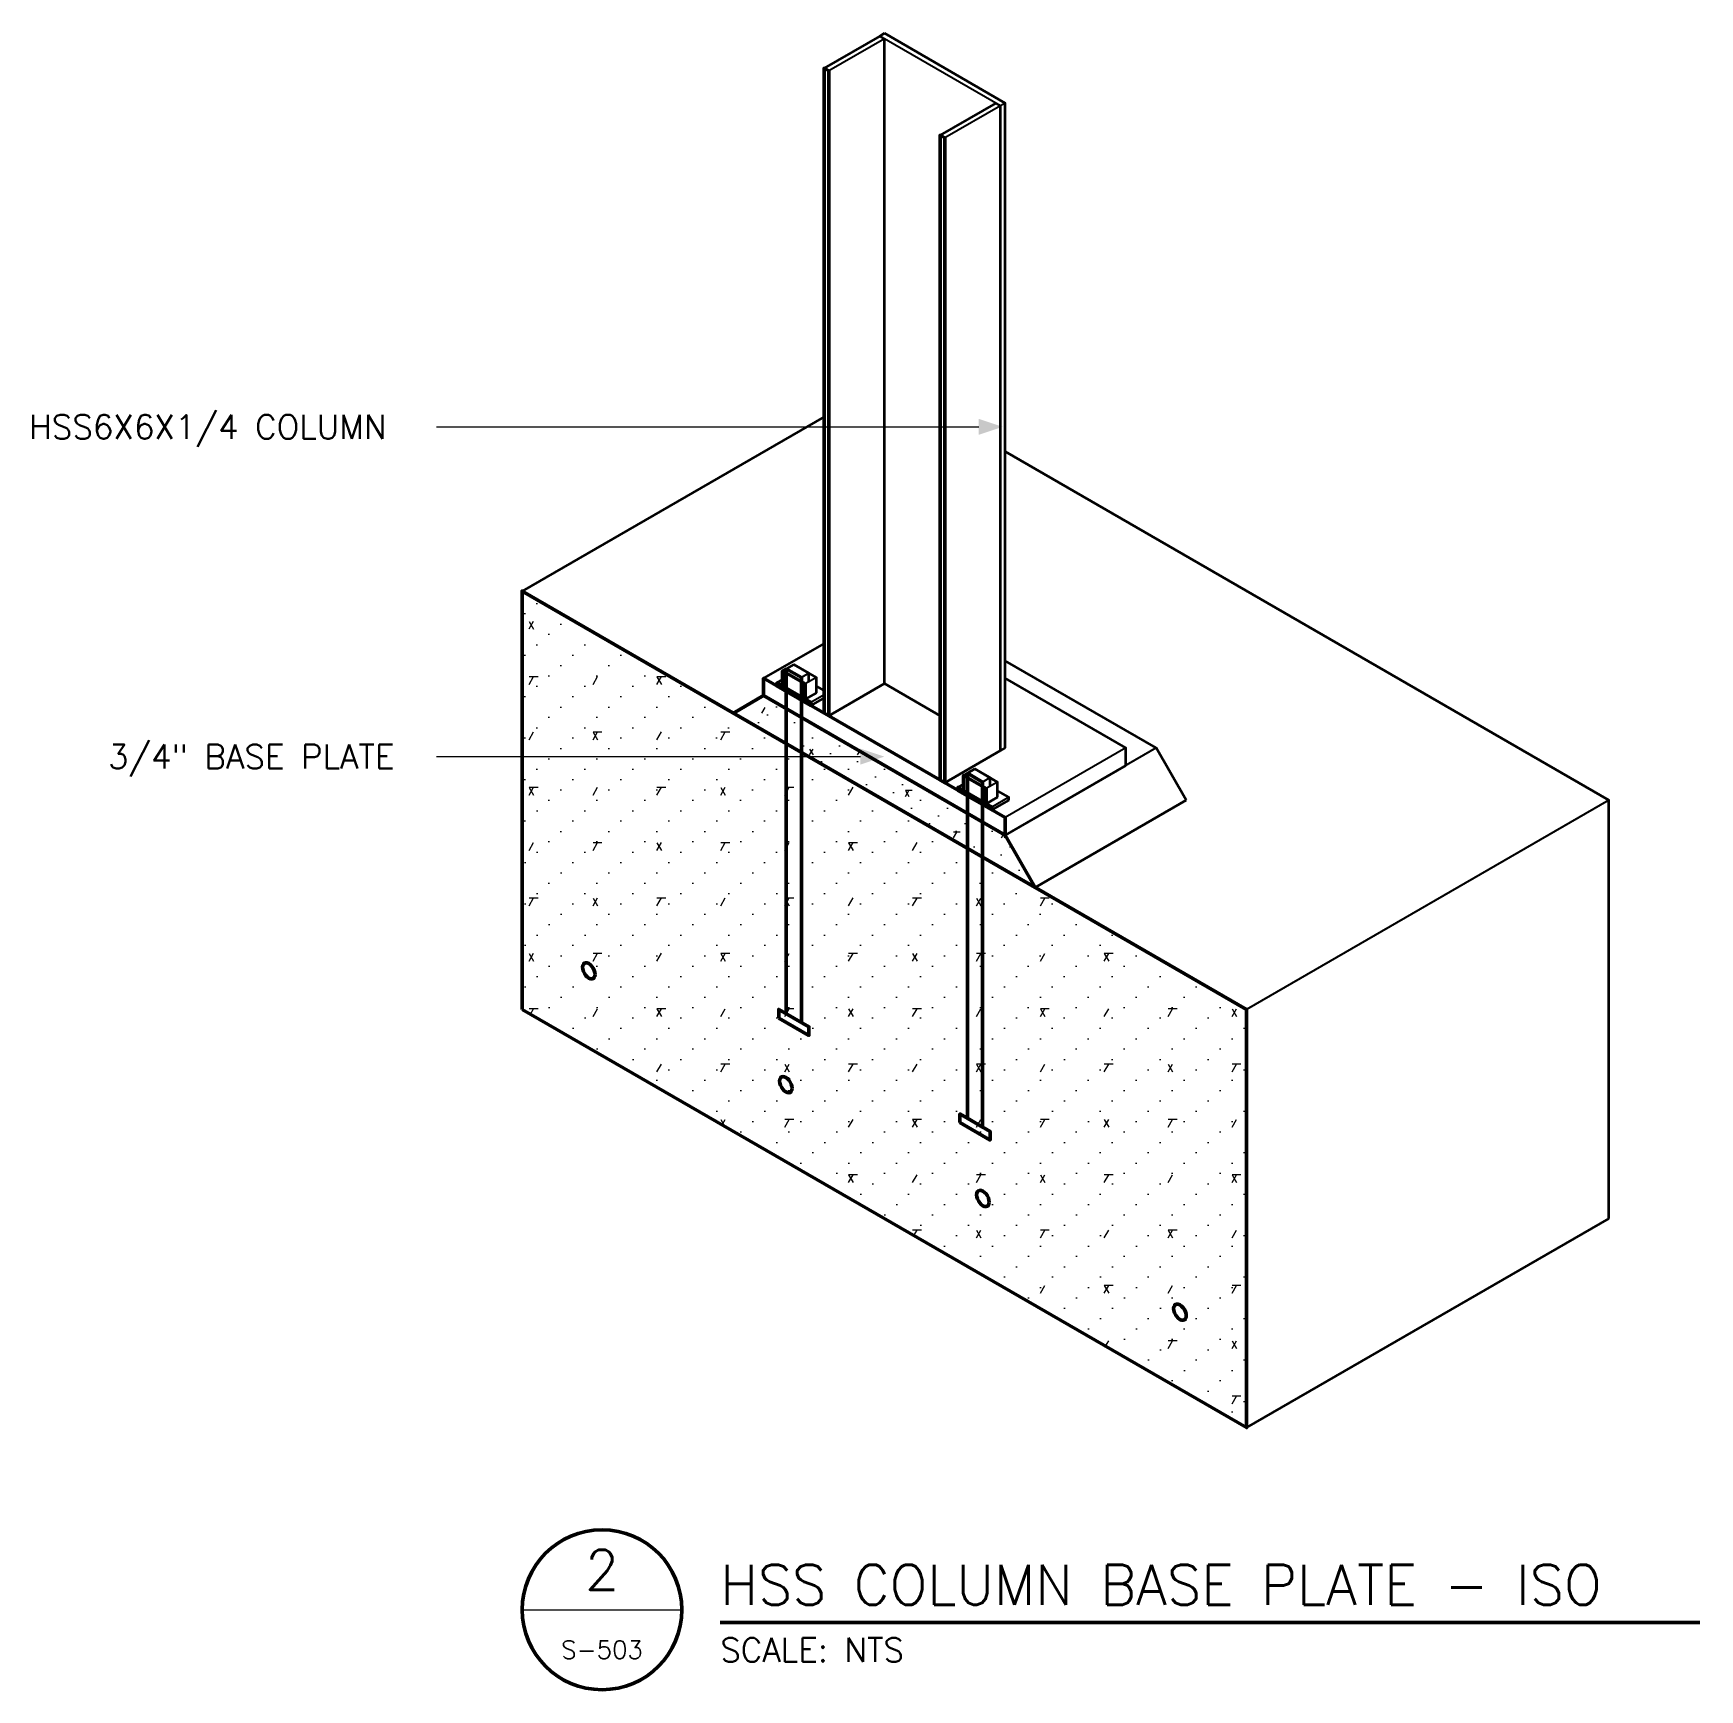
# Model space of a CAD drawing. Header units: inches. Extents: x -36.6 to 35.1, y -38.3 to 33.
import ezdxf
from ezdxf.enums import TextEntityAlignment as Align

# ---------------------------------------------------------------- set-up
doc = ezdxf.new("R2010")
doc.units = ezdxf.units.IN
doc.header["$MEASUREMENT"] = 0
for name, color, linetype, lineweight in [('S-ANNO-NOTE', 7, 'CONTINUOUS', 18), ('S-ANNO-TTLB', 7, 'CONTINUOUS', 50), ('S-DETL-BYND', 7, 'CONTINUOUS', 25), ('S-DETL-CUT', 7, 'CONTINUOUS', 50), ('S-DETL-PATT', 7, 'CONTINUOUS', 9)]:
    doc.layers.add(name, color=color, linetype=linetype, lineweight=lineweight)
doc.styles.add('KERF', font='romans.shx')

msp = doc.modelspace()

# ---------------------------------------------------------------- hatches: boundary and pattern name
at = {"layer": 'S-ANNO-NOTE', "lineweight": 50}
for points in [[(5.095477, 16.066875), (4.064227, 16.410625), (4.064227, 15.723125)], [(0, 1.875), (-1.03125, 2.21875), (-1.03125, 1.53125)]]:
    msp.add_hatch(color=256, dxfattribs=at).paths.add_polyline_path(points)
at = {"layer": 'S-DETL-PATT', "lineweight": 9}
h = msp.add_hatch(dxfattribs=at)
h.set_pattern_fill('KERF-CONC', color=256, style=0)
h.set_pattern_definition([(0, (0, 0), (1.0307, 0.8921), [0, -2.0625]), (0, (0.517, 0.44), (1.0307, 0.8921), [0, -2.0625]), (60, (1.21, 0.22), (2.75, 2.3815), [0.385, -5.115]), (180, (1.595, 0.55), (2.75, 2.3815), [0.385, -5.115]), (300, (1.21, 0.55), (2.75, 2.3815), [0.385, -5.115])])
h.paths.add_polyline_path([(-15.588457, -9), (15.588457, -27), (15.588457, -9), (-15.588457, 9)])
h = msp.add_hatch(dxfattribs=at)
h.set_pattern_fill('KERF-CONC', color=256, style=0)
h.set_pattern_definition([(0, (0, 0), (0.773025, 0.669075), [0, -1.54688]), (0, (0.38775, 0.33), (0.773025, 0.669075), [0, -1.54688]), (60, (0.9075, 0.165), (2.0625, 1.786125), [0.28875, -3.83625]), (180, (1.1963, 0.4125), (2.0625, 1.78612), [0.28875, -3.83625]), (300, (0.9075, 0.4125), (2.0625, 1.7861), [0.28875, -3.83625])])
h.paths.add_polyline_path([(-6.495191, 3.75), (6.495191, -3.75), (5.196152, -1.5), (-5.196152, 4.5)])

# ---------------------------------------------------------------- linework, layer by layer
at = {"layer": 'S-ANNO-NOTE', "lineweight": 18}
for points in [[(-19.273457, 16.066875), (-17.898457, 16.066875), (4.064227, 16.066875)], [(-19.273457, 1.875), (-17.898457, 1.875), (-1.03125, 1.875)], [(-15.588457, -34.8375), (-8.713457, -34.8375)]]:
    msp.add_lwpolyline(points, dxfattribs=at)
at = {"layer": 'S-ANNO-TTLB', "lineweight": 50}
msp.add_lwpolyline([(-15.588457, -34.8375, 1), (-8.713457, -34.8375, 1)], format="xyb", close=True, dxfattribs=at)
msp.add_lwpolyline([(-7.063457, -35.3875), (35.08684, -35.3875)], dxfattribs=at)
at = {"layer": 'S-DETL-BYND', "lineweight": 25}
for points in [[(0, 32.7675), (-2.396725, 31.38375)], [(4.994802, 29.88375), (-0.201351, 32.88375)], [(4.994802, 29.88375), (2.598076, 28.5)], [(5.196152, 30), (4.994802, 29.88375)], [(-3.247595, 5.47), (-3.572355, 5.2825)], [(-2.922836, 5.2825), (-3.409975, 5.00125)], [(-2.598076, 4.5325), (-3.166405, 4.204375)], [(11.691343, 2.25), (5.196152, -1.5)], [(10.392305, 2.25), (5.196152, -0.75)], [(4.546633, 0.97), (4.221874, 0.7825)], [(4.871393, 0.7825), (4.384254, 0.50125)], [(5.358532, 0.12625), (4.627823, -0.295625)], [(31.176915, 0), (15.588457, -9)]]:
    msp.add_lwpolyline(points, dxfattribs=at)
at = {"layer": 'S-DETL-CUT', "lineweight": 35}
for points in [[(0, 33), (-0.201351, 32.88375)], [(5.196152, 2.25), (5.196152, 30), (0, 33)], [(-0.201351, 32.88375), (-2.598076, 31.5)], [(0, 5.0175), (0, 32.7675), (-0.201351, 32.88375)], [(4.793451, 30), (2.396725, 28.61625)], [(4.994802, 2.13375), (4.994802, 29.88375), (4.793451, 30)], [(-2.598076, 16.5), (-15.588457, 9)], [(31.176915, -18), (31.176915, 0), (5.196152, 15)], [(-2.598076, 6.75), (-5.196152, 5.25)], [(-3.897114, 5.845), (-4.221874, 5.6575)], [(-3.247595, 5.095), (-3.247595, 5.47), (-3.897114, 5.845)], [(-2.922836, 4.62625), (-2.922836, 5.2825), (-3.897114, 5.845)], [(12.990381, 0), (11.691343, 2.25), (5.196152, 6)], [(-4.384254, 5.18875), (-4.627823, 5.048125)], [(-4.221874, 5.6575), (-4.384254, 5.56375)], [(10.392305, 1.5), (10.392305, 2.25), (5.196152, 5.25)], [(-2.922836, 4.62625), (-3.409975, 4.345)], [(-2.598076, 4.4075), (-3.166405, 4.079375)], [(-2.598076, 4.72), (-2.922836, 4.9075)], [(0, 5.0175), (-2.396725, 3.63375)], [(0, 5.0175), (2.396725, 3.63375)], [(5.196152, 2.25), (4.994802, 2.13375)], [(4.994802, 2.13375), (2.598076, 0.75)], [(10.392305, 1.5), (5.196152, -1.5)], [(3.572355, 1.1575), (3.409975, 1.06375)], [(3.897114, 1.345), (3.572355, 1.1575)], [(4.546633, 0.595), (4.546633, 0.97), (3.897114, 1.345)], [(4.871393, 0.12625), (4.871393, 0.7825), (3.897114, 1.345)], [(3.409975, 0.68875), (3.166405, 0.548125)], [(4.871393, 0.12625), (4.384254, -0.155)], [(5.358532, 0.00125), (4.627823, -0.420625)], [(5.358532, 0.00125), (5.358532, 0.12625), (4.871393, 0.4075)], [(12.990381, 0), (6.495191, -3.75)], [(31.176915, -18), (15.588457, -27)]]:
    msp.add_lwpolyline(points, dxfattribs=at)
at = {"layer": 'S-DETL-CUT', "lineweight": 50}
for points in [[(-2.598076, 3.75), (-2.396725, 3.63375), (-2.396725, 31.38375), (-2.598076, 31.5), (-2.598076, 3.75)], [(2.396725, 0.86625), (2.598076, 0.75), (2.598076, 28.5), (2.396725, 28.61625), (2.396725, 0.86625)], [(-15.588457, -9), (15.588457, -27), (15.588457, -9), (-15.588457, 9), (-15.588457, -9)], [(5.196152, -1.5), (5.196152, -0.75), (-5.196152, 5.25), (-5.196152, 4.5)], [(-4.627823, 4.923125), (-3.166405, 4.079375), (-3.166405, 4.204375), (-4.627823, 5.048125), (-4.627823, 4.923125)], [(-4.384254, 4.9075), (-3.409975, 4.345), (-3.409975, 5.00125), (-4.384254, 5.56375), (-4.384254, 4.9075)], [(-4.221874, 5.6575), (-4.221874, -9.1875), (-3.572355, -9.5625), (-3.572355, 5.2825), (-4.221874, 5.6575)], [(-6.495191, 3.75), (6.495191, -3.75), (5.196152, -1.5), (-5.196152, 4.5), (-6.495191, 3.75)], [(3.409975, 0.4075), (4.384254, -0.155), (4.384254, 0.50125), (3.409975, 1.06375), (3.409975, 0.4075)], [(3.572355, 1.1575), (3.572355, -13.6875), (4.221874, -14.0625), (4.221874, 0.7825), (3.572355, 1.1575)], [(3.166405, 0.423125), (4.627823, -0.420625), (4.627823, -0.295625), (3.166405, 0.548125), (3.166405, 0.423125)], [(-12.449115, -7.5), (-12.458337, -7.413795), (-12.485373, -7.322816), (-12.528382, -7.233265), (-12.584432, -7.151242), (-12.649703, -7.082339), (-12.719748, -7.03125), (-12.789793, -7.001458), (-12.855065, -6.994992), (-12.911115, -7.012294), (-12.954123, -7.052184), (-12.981159, -7.111943), (-12.990381, -7.1875), (-12.981159, -7.273705), (-12.954123, -7.364684), (-12.911115, -7.454235), (-12.855065, -7.536258), (-12.789793, -7.605161), (-12.719748, -7.65625), (-12.649703, -7.686042), (-12.584432, -7.692508), (-12.528382, -7.675206), (-12.485373, -7.635316), (-12.458337, -7.575557), (-12.449115, -7.5)], [(-4.546633, -9.375), (-3.247595, -10.125), (-3.247595, -9.75), (-4.546633, -9), (-4.546633, -9.375)], [(-3.969283, -12.395833), (-3.978505, -12.309628), (-4.005541, -12.21865), (-4.04855, -12.129098), (-4.1046, -12.047075), (-4.169871, -11.978172), (-4.239916, -11.927083), (-4.309961, -11.897291), (-4.375233, -11.890825), (-4.431282, -11.908127), (-4.474291, -11.948017), (-4.501327, -12.007776), (-4.510549, -12.083333), (-4.501327, -12.169538), (-4.474291, -12.260517), (-4.431282, -12.350069), (-4.375233, -12.432091), (-4.309961, -12.500995), (-4.239916, -12.552083), (-4.169871, -12.581876), (-4.1046, -12.588341), (-4.04855, -12.57104), (-4.005541, -12.53115), (-3.978505, -12.47139), (-3.969283, -12.395833)], [(3.247595, -13.875), (4.546633, -14.625), (4.546633, -14.25), (3.247595, -13.5), (3.247595, -13.875)], [(4.510549, -17.291667), (4.501327, -17.205462), (4.474291, -17.114483), (4.431282, -17.024931), (4.375233, -16.942909), (4.309961, -16.874005), (4.239916, -16.822917), (4.169871, -16.793124), (4.1046, -16.786659), (4.04855, -16.80396), (4.005541, -16.84385), (3.978505, -16.90361), (3.969283, -16.979167), (3.978505, -17.065372), (4.005541, -17.15635), (4.04855, -17.245902), (4.1046, -17.327925), (4.169871, -17.396828), (4.239916, -17.447917), (4.309961, -17.477709), (4.375233, -17.484175), (4.431282, -17.466873), (4.474291, -17.426983), (4.501327, -17.367224), (4.510549, -17.291667)], [(12.990381, -22.1875), (12.981159, -22.101295), (12.954123, -22.010316), (12.911115, -21.920765), (12.855065, -21.838742), (12.789793, -21.769839), (12.719748, -21.71875), (12.649703, -21.688958), (12.584432, -21.682492), (12.528382, -21.699794), (12.485373, -21.739684), (12.458337, -21.799443), (12.449115, -21.875), (12.458337, -21.961205), (12.485373, -22.052184), (12.528382, -22.141735), (12.584432, -22.223758), (12.649703, -22.292661), (12.719748, -22.34375), (12.789793, -22.373542), (12.855065, -22.380008), (12.911115, -22.362706), (12.954123, -22.322816), (12.981159, -22.263057), (12.990381, -22.1875)]]:
    msp.add_lwpolyline(points, dxfattribs=at)

# ---------------------------------------------------------------- texts
at = {"layer": 'S-ANNO-NOTE', "lineweight": 18, "style": 'KERF'}
for s, p in [('HSS6X6X1/4 COLUMN', (-36.802743, 15.55125)), ('3/4" BASE PLATE', (-33.41435, 1.359375))]:
    msp.add_text(s, height=1.03125, dxfattribs=at).set_placement(p)
at = {"layer": 'S-ANNO-TTLB', "lineweight": 50, "style": 'KERF'}
msp.add_text('2', height=1.71875, dxfattribs=at).set_placement((-12.150957, -33.11875), align=Align.MIDDLE_CENTER)
msp.add_text('HSS COLUMN BASE PLATE - ISO', height=1.71875, dxfattribs=at).set_placement((-7.063457, -34.6175))
at = {"layer": 'S-ANNO-TTLB', "lineweight": 18, "style": 'KERF'}
msp.add_text('S-503', height=0.773438, dxfattribs=at).set_placement((-12.150957, -36.55625), align=Align.MIDDLE_CENTER)
msp.add_text('SCALE: NTS', height=1.03125, dxfattribs=at).set_placement((-7.063457, -37.07875))

doc.saveas('drawing.dxf')
